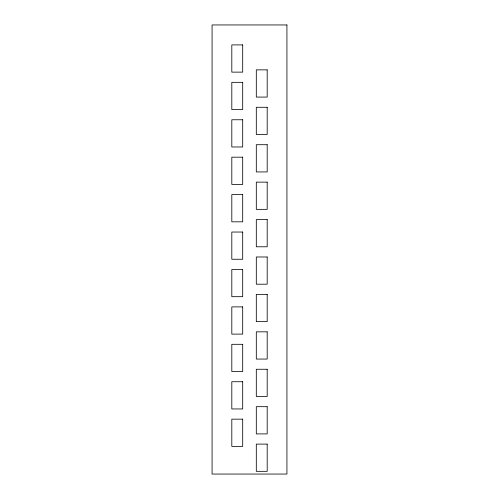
<?xml version="1.0" encoding="UTF-8"?>
<svg xmlns="http://www.w3.org/2000/svg" width="499" height="499" viewBox="0 0 499 499"><rect width="100%" height="100%" fill="white"/><g stroke="black" fill="none" stroke-linecap="round" stroke-linejoin="round"><path stroke-width="0.75" d="M286.925 24.95L212.075 24.95L212.075 474.05L286.925 474.05L286.925 24.95M242.695 44.91L231.81 44.91L231.81 72.13L242.695 72.13L242.695 44.91M267.19 69.86L256.305 69.86L256.305 97.08L267.19 97.08L267.19 69.86M242.695 82.335L231.81 82.335L231.81 109.555L242.695 109.555L242.695 82.335M267.19 107.285L256.305 107.285L256.305 134.505L267.19 134.505L267.19 107.285M242.695 119.76L231.81 119.76L231.81 146.98L242.695 146.98L242.695 119.76M267.19 144.71L256.305 144.71L256.305 171.93L267.19 171.93L267.19 144.71M242.695 157.185L231.81 157.185L231.81 184.405L242.695 184.405L242.695 157.185M267.19 182.135L256.305 182.135L256.305 209.355L267.19 209.355L267.19 182.135M242.695 194.61L231.81 194.61L231.81 221.83L242.695 221.83L242.695 194.61M267.19 219.56L256.305 219.56L256.305 246.78L267.19 246.78L267.19 219.56M242.695 232.035L231.81 232.035L231.81 259.255L242.695 259.255L242.695 232.035M267.19 256.985L256.305 256.985L256.305 284.205L267.19 284.205L267.19 256.985M242.695 269.46L231.81 269.46L231.81 296.68L242.695 296.68L242.695 269.46M267.19 294.41L256.305 294.41L256.305 321.63L267.19 321.63L267.19 294.41M242.695 306.885L231.81 306.885L231.81 334.105L242.695 334.105L242.695 306.885M267.19 331.835L256.305 331.835L256.305 359.055L267.19 359.055L267.19 331.835M242.695 344.31L231.81 344.31L231.81 371.53L242.695 371.53L242.695 344.31M267.19 369.26L256.305 369.26L256.305 396.48L267.19 396.48L267.19 369.26M242.695 381.735L231.81 381.735L231.81 408.955L242.695 408.955L242.695 381.735M267.19 406.685L256.305 406.685L256.305 433.905L267.19 433.905L267.19 406.685M242.695 419.16L231.81 419.16L231.81 446.38L242.695 446.38L242.695 419.16M267.19 444.11L256.305 444.11L256.305 471.33L267.19 471.33L267.19 444.11"/></g></svg>
